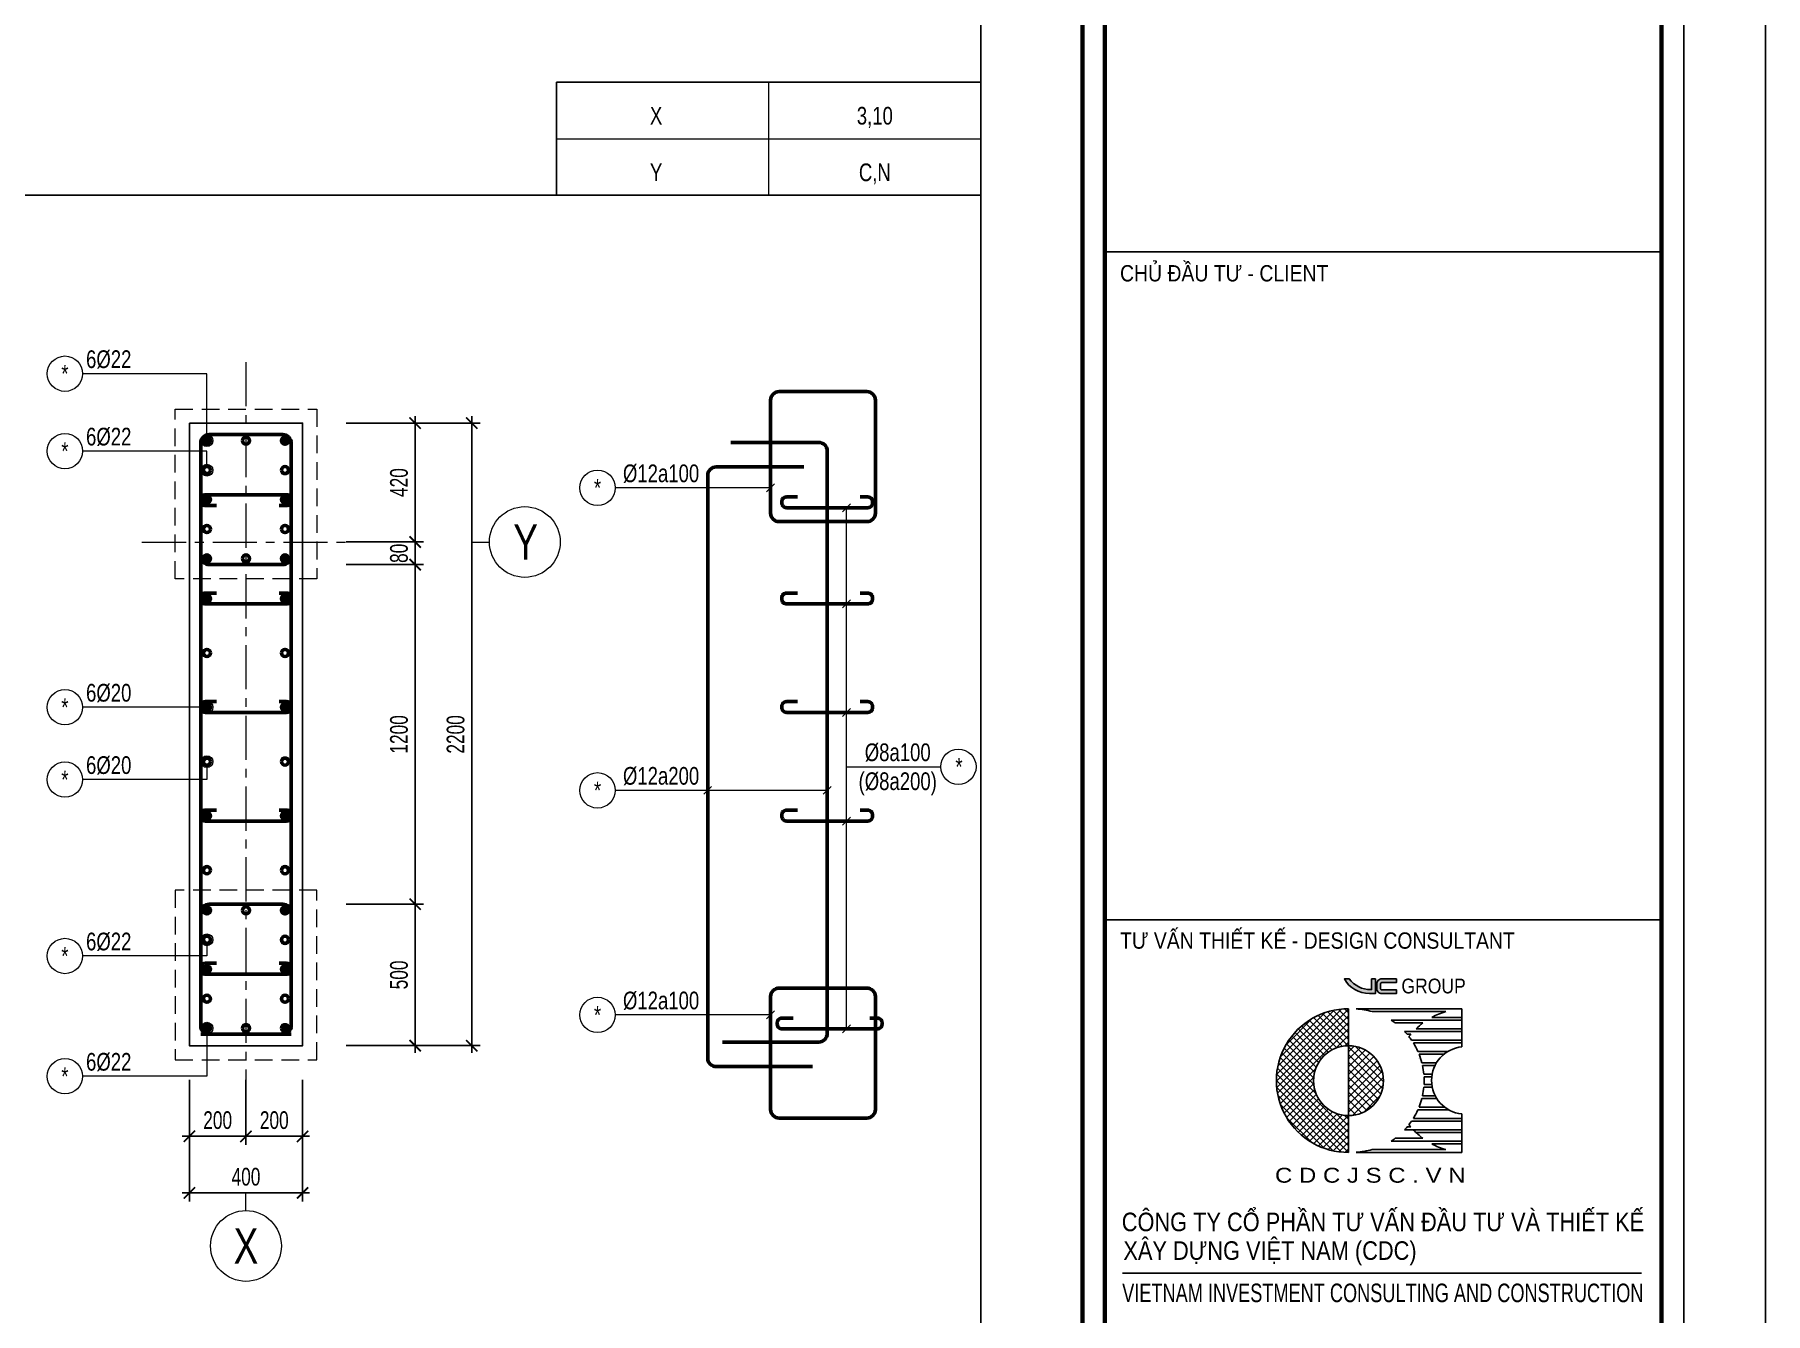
# Model space of a CAD drawing. Header units: millimetres. Extents: x -17374 to 181693, y -29783 to 15580.
# Drawn here: x 15944 to 22059, y 6189 to 10708 of the extents above; entities that cross this region are included whole.
import ezdxf
from ezdxf.enums import TextEntityAlignment as Align

# ---------------------------------------------------------------- set-up
doc = ezdxf.new("R2010")
doc.units = ezdxf.units.MM
doc.header["$LTSCALE"] = 250
doc.header["$MEASUREMENT"] = 0
for name, pattern in [('CENTER', [2, 1.25, -0.25, 0.25, -0.25]), ('CENTER2', [1.125, 0.75, -0.125, 0.125, -0.125]), ('HIDDEN', [0.375, 0.25, -0.125])]:
    doc.linetypes.add(name, pattern=pattern)
doc.layers.add('CDC -TEXT KHUNG', color=7, linetype='Continuous')
doc.layers.add('CDC-KHUNGTEN', color=7, linetype='Continuous')
for name, color, linetype, lineweight in [('CDC.01.AXIS', 160, 'CENTER2', 13), ('CDC.02.DIM', 1, 'Continuous', 18), ('CDC.03.BORDER', 3, 'Continuous', 25), ('CDC.04.HIDDEN', 8, 'HIDDEN', 15), ('CDC.05.STEEL', 4, 'Continuous', 50), ('CDC.06.TEXT', 2, 'Continuous', 18), ('CDC.11.NOTE', 8, 'Continuous', 18), ('CDC.14.STEELNUM', 9, 'Continuous', 18), ('STEEL_NODE', 6, 'Continuous', 50)]:
    doc.layers.add(name, color=color, linetype=linetype, lineweight=lineweight)
doc.styles.add('KC_SMTEXT', font='arial.ttf', dxfattribs={"width": 0.7})
doc.styles.add('KCS_BIGTEXT', font='arial.ttf', dxfattribs={"width": 0.75})
doc.styles.add('KCS_SMTEXT', font='arial.ttf', dxfattribs={"width": 0.7})
doc.styles.add('KT CDC', font='arial.ttf', dxfattribs={"width": 0.85})
doc.dimstyles.new('KCS_DIM25', dxfattribs={"dimscale": 25, "dimtxt": 2.5, "dimasz": 1.6, "dimexe": 1.2, "dimexo": 0, "dimgap": 1, "dimtad": 1, "dimdec": 0, "dimzin": 0, "dimdsep": 46, "dimtxsty": 'KCS_SMTEXT', "dimblk": 'ARCHTICK', "dimcen": 0, "dimdle": 1, "dimclrd": 1, "dimclre": 1, "dimclrt": 2, "dimadec": 0, "dimazin": 0, "dimtfac": 1, "dimtdec": 0, "dimtix": 1, "dimtmove": 2, "dimatfit": 3, "dimfxl": 1, "dimtolj": 1, "dimtzin": 0, "dimarcsym": 0})

# ---------------------------------------------------------------- blocks, each defined once
blk = doc.blocks.new('_ArchTick')
at = {"color": 0, "linetype": 'ByBlock', "const_width": 0.15}
blk.add_lwpolyline([(-0.5, -0.5), (0.5, 0.5)], dxfattribs=at)
blk = doc.blocks.new('*D149')
at = {"layer": 'CDC.02.DIM', "color": 1, "lineweight": -2, "transparency": 16777216}
for p, q in [((16490.4, 7014.7), (16490.4, 6784.7)), ((16690.4, 7014.7), (16690.4, 6784.7)), ((16465.4, 6814.7), (16715.4, 6814.7))]:
    blk.add_line(p, q, dxfattribs=at)
at = {"layer": 'Defpoints', "color": 0, "transparency": 16777216}
for p in [(16490.4, 7014.7), (16690.4, 7014.7), (16690.4, 6814.7)]:
    blk.add_point(p, dxfattribs=at)
at = {"layer": 'CDC.02.DIM', "color": 1, "lineweight": -2, "transparency": 16777216, "xscale": 40, "yscale": 40, "zscale": 40, "rotation": 180}
blk.add_blockref('_ArchTick', (16490.4, 6814.7), dxfattribs=at)
at = {"layer": 'CDC.02.DIM', "color": 1, "lineweight": -2, "transparency": 16777216, "xscale": 40, "yscale": 40, "zscale": 40}
blk.add_blockref('_ArchTick', (16690.4, 6814.7), dxfattribs=at)
at = {"layer": 'CDC.02.DIM', "color": 2, "transparency": 16777216, "insert": (16590.4, 6871.6), "char_height": 62.5, "attachment_point": 5, "style": 'KCS_SMTEXT'}
blk.add_mtext('\\A1;200', dxfattribs=at)
blk = doc.blocks.new('*D150')
at = {"layer": 'CDC.02.DIM', "color": 1, "lineweight": -2, "transparency": 16777216}
for p, q in [((16490.4, 7014.7), (16490.4, 6584.7)), ((16890.4, 7014.7), (16890.4, 6584.7)), ((16465.4, 6614.7), (16915.4, 6614.7))]:
    blk.add_line(p, q, dxfattribs=at)
at = {"layer": 'Defpoints', "color": 0, "transparency": 16777216}
for p in [(16490.4, 7014.7), (16890.4, 7014.7), (16890.4, 6614.7)]:
    blk.add_point(p, dxfattribs=at)
at = {"layer": 'CDC.02.DIM', "color": 1, "lineweight": -2, "transparency": 16777216, "xscale": 40, "yscale": 40, "zscale": 40, "rotation": 180}
blk.add_blockref('_ArchTick', (16490.4, 6614.7), dxfattribs=at)
at = {"layer": 'CDC.02.DIM', "color": 1, "lineweight": -2, "transparency": 16777216, "xscale": 40, "yscale": 40, "zscale": 40}
blk.add_blockref('_ArchTick', (16890.4, 6614.7), dxfattribs=at)
at = {"layer": 'CDC.02.DIM', "color": 2, "transparency": 16777216, "insert": (16690.4, 6671.6), "char_height": 62.5, "attachment_point": 5, "style": 'KCS_SMTEXT'}
blk.add_mtext('\\A1;400', dxfattribs=at)
blk = doc.blocks.new('*D151')
at = {"layer": 'CDC.02.DIM', "color": 1, "lineweight": -2, "transparency": 16777216}
for p, q in [((16690.4, 7014.7), (16690.4, 6784.7)), ((16890.4, 7014.7), (16890.4, 6784.7)), ((16665.4, 6814.7), (16915.4, 6814.7))]:
    blk.add_line(p, q, dxfattribs=at)
at = {"layer": 'Defpoints', "color": 0, "transparency": 16777216}
for p in [(16690.4, 7014.7), (16890.4, 7014.7), (16890.4, 6814.7)]:
    blk.add_point(p, dxfattribs=at)
at = {"layer": 'CDC.02.DIM', "color": 1, "lineweight": -2, "transparency": 16777216, "xscale": 40, "yscale": 40, "zscale": 40, "rotation": 180}
blk.add_blockref('_ArchTick', (16690.4, 6814.7), dxfattribs=at)
at = {"layer": 'CDC.02.DIM', "color": 1, "lineweight": -2, "transparency": 16777216, "xscale": 40, "yscale": 40, "zscale": 40}
blk.add_blockref('_ArchTick', (16890.4, 6814.7), dxfattribs=at)
at = {"layer": 'CDC.02.DIM', "color": 2, "transparency": 16777216, "insert": (16790.4, 6871.6), "char_height": 62.5, "attachment_point": 5, "style": 'KCS_SMTEXT'}
blk.add_mtext('\\A1;200', dxfattribs=at)
blk = doc.blocks.new('*D152')
at = {"layer": 'CDC.02.DIM', "color": 1, "lineweight": -2, "transparency": 16777216}
for p, q in [((17288.1, 7110.1), (17288.1, 7660.1)), ((17044, 7635.1), (17318.1, 7635.1)), ((17044, 7135.1), (17318.1, 7135.1))]:
    blk.add_line(p, q, dxfattribs=at)
at = {"layer": 'Defpoints', "color": 0, "transparency": 16777216}
for p in [(17044, 7635.1), (17288.1, 7635.1), (17044, 7135.1)]:
    blk.add_point(p, dxfattribs=at)
at = {"layer": 'CDC.02.DIM', "color": 1, "lineweight": -2, "transparency": 16777216, "xscale": 40, "yscale": 40, "zscale": 40}
for p, rotation in [((17288.1, 7635.1), 90), ((17288.1, 7135.1), 270)]:
    blk.add_blockref('_ArchTick', p, dxfattribs=dict(at, rotation=rotation))
at = {"layer": 'CDC.02.DIM', "color": 2, "transparency": 16777216, "insert": (17231.2, 7385.1), "char_height": 62.5, "attachment_point": 5, "rotation": 90, "style": 'KCS_SMTEXT'}
blk.add_mtext('\\A1;500', dxfattribs=at)
blk = doc.blocks.new('*D153')
at = {"layer": 'CDC.02.DIM', "color": 1, "lineweight": -2, "transparency": 16777216}
for p, q in [((17488.1, 9360.1), (17488.1, 7110.1)), ((17044, 9335.1), (17518.1, 9335.1)), ((17044, 7135.1), (17518.1, 7135.1))]:
    blk.add_line(p, q, dxfattribs=at)
at = {"layer": 'Defpoints', "color": 0, "transparency": 16777216}
for p in [(17044, 9335.1), (17044, 7135.1), (17488.1, 7135.1)]:
    blk.add_point(p, dxfattribs=at)
at = {"layer": 'CDC.02.DIM', "color": 1, "lineweight": -2, "transparency": 16777216, "xscale": 40, "yscale": 40, "zscale": 40}
for p, rotation in [((17488.1, 9335.1), 90), ((17488.1, 7135.1), 270)]:
    blk.add_blockref('_ArchTick', p, dxfattribs=dict(at, rotation=rotation))
at = {"layer": 'CDC.02.DIM', "color": 2, "transparency": 16777216, "insert": (17431.2, 8235.1), "char_height": 62.5, "attachment_point": 5, "rotation": 90, "style": 'KCS_SMTEXT'}
blk.add_mtext('\\A1;2200', dxfattribs=at)
blk = doc.blocks.new('KC_SNODE')
at = {"layer": 'STEEL_NODE'}
blk.add_hatch(color=256, dxfattribs=at).paths.add_polyline_path([(12.5, 0, 1), (-12.5, 0, 1)])
blk.add_circle((0, 0), 12.5, dxfattribs=at)
blk = doc.blocks.new('KC_SNODE_2')
at = {"layer": 'STEEL_NODE', "color": 3}
blk.add_circle((0, 0), 12.5, dxfattribs=at)
blk = doc.blocks.new('*D154')
at = {"layer": 'CDC.02.DIM', "color": 1, "lineweight": -2, "transparency": 16777216}
for p, q in [((17288.1, 8915.1), (17288.1, 8955.1)), ((17044, 8915.1), (17318.1, 8915.1)), ((17288.1, 8835.1), (17288.1, 8915.1)), ((17044, 8835.1), (17318.1, 8835.1)), ((17288.1, 8835.1), (17288.1, 8795.1))]:
    blk.add_line(p, q, dxfattribs=at)
at = {"layer": 'Defpoints', "color": 0, "transparency": 16777216}
for p in [(17044, 8915.1), (17288.1, 8915.1), (17044, 8835.1)]:
    blk.add_point(p, dxfattribs=at)
at = {"layer": 'CDC.02.DIM', "color": 1, "lineweight": -2, "transparency": 16777216, "xscale": 40, "yscale": 40, "zscale": 40}
for p, rotation in [((17288.1, 8915.1), 270), ((17288.1, 8835.1), 90)]:
    blk.add_blockref('_ArchTick', p, dxfattribs=dict(at, rotation=rotation))
at = {"layer": 'CDC.02.DIM', "color": 2, "transparency": 16777216, "insert": (17231.2, 8875.1), "char_height": 62.5, "attachment_point": 5, "rotation": 90, "style": 'KCS_SMTEXT'}
blk.add_mtext('\\A1;80', dxfattribs=at)
blk = doc.blocks.new('*D155')
at = {"layer": 'CDC.02.DIM', "color": 1, "lineweight": -2, "transparency": 16777216}
for p, q in [((17288.1, 8890.1), (17288.1, 9360.1)), ((17044, 9335.1), (17318.1, 9335.1)), ((17044, 8915.1), (17318.1, 8915.1))]:
    blk.add_line(p, q, dxfattribs=at)
at = {"layer": 'Defpoints', "color": 0, "transparency": 16777216}
for p in [(17044, 9335.1), (17288.1, 9335.1), (17044, 8915.1)]:
    blk.add_point(p, dxfattribs=at)
at = {"layer": 'CDC.02.DIM', "color": 1, "lineweight": -2, "transparency": 16777216, "xscale": 40, "yscale": 40, "zscale": 40}
for p, rotation in [((17288.1, 9335.1), 90), ((17288.1, 8915.1), 270)]:
    blk.add_blockref('_ArchTick', p, dxfattribs=dict(at, rotation=rotation))
at = {"layer": 'CDC.02.DIM', "color": 2, "transparency": 16777216, "insert": (17231.2, 9125.1), "char_height": 62.5, "attachment_point": 5, "rotation": 90, "style": 'KCS_SMTEXT'}
blk.add_mtext('\\A1;420', dxfattribs=at)
blk = doc.blocks.new('*D156')
at = {"layer": 'CDC.02.DIM', "color": 1, "lineweight": -2, "transparency": 16777216}
for p, q in [((17044, 8835.1), (17318.1, 8835.1)), ((17288.1, 8860.1), (17288.1, 7610.1)), ((17044, 7635.1), (17318.1, 7635.1))]:
    blk.add_line(p, q, dxfattribs=at)
at = {"layer": 'Defpoints', "color": 0, "transparency": 16777216}
for p in [(17044, 8835.1), (17044, 7635.1), (17288.1, 7635.1)]:
    blk.add_point(p, dxfattribs=at)
at = {"layer": 'CDC.02.DIM', "color": 1, "lineweight": -2, "transparency": 16777216, "xscale": 40, "yscale": 40, "zscale": 40}
for p, rotation in [((17288.1, 8835.1), 90), ((17288.1, 7635.1), 270)]:
    blk.add_blockref('_ArchTick', p, dxfattribs=dict(at, rotation=rotation))
at = {"layer": 'CDC.02.DIM', "color": 2, "transparency": 16777216, "insert": (17231.2, 8235.1), "char_height": 62.5, "attachment_point": 5, "rotation": 90, "style": 'KCS_SMTEXT'}
blk.add_mtext('\\A1;1200', dxfattribs=at)
blk = doc.blocks.new('_Axis name')
at = {"layer": 'CDC.02.DIM'}
blk.add_line((0, 2.5), (0, 0), dxfattribs=at)
blk.add_circle((0, 7.5), 5, dxfattribs=at)
at = {"layer": 'CDC.02.DIM', "color": 4, "style": 'KCS_BIGTEXT', "width": 0.75}
blk.add_attdef('.', text='', height=5, rotation=180, dxfattribs=at).set_placement((0, 7.5), align=Align.MIDDLE)
blk = doc.blocks.new('CDTA1')
at = {"layer": 'CDC-KHUNGTEN', "color": 6, "lineweight": 25}
blk.add_line((0, 90), (-75, 90), dxfattribs=at)
at = {"layer": 'CDC-KHUNGTEN', "color": 6, "style": 'KT CDC', "width": 0.85}
blk.add_text('CHỦ ĐẦU TƯ - CLIENT', height=2.2, dxfattribs=at).set_placement((-72.93, 86))
blk = doc.blocks.new('LOGOmoi')
at = {"layer": 'CDC -TEXT KHUNG'}
h = blk.add_hatch(color=1, dxfattribs=at)
h.paths.add_polyline_path([(1.458, 5.453), (1.257, 5.453), (1.257, 4.876), (1.208, 4.876, -0.237912), (0.058, 5.453), (-0.203, 5.453, 0.272847), (1.139, 4.665), (1.458, 4.665)])
h.paths.add_polyline_path([(2.588, 5.453), (1.796, 5.453, 0.414214), (1.539, 5.196), (1.539, 4.922, 0.414214), (1.796, 4.665), (2.588, 4.665), (2.588, 4.866), (1.796, 4.866, -0.414214), (1.739, 4.922), (1.739, 5.196, -0.414214), (1.796, 5.253), (2.588, 5.253)])
h = blk.add_hatch(dxfattribs=at)
h.set_pattern_fill('ANSI37', color=102, scale=2.293939, angle=360, style=0)
h.set_pattern_definition([(45, (-2844.4439, 636.61023), (-0.178426552, 0.178426553), []), (135, (-2844.4439, 636.61023), (-0.178426552, -0.178426553), [])])
edge = h.paths.add_edge_path()
edge.add_arc((0.017, -0.003), 1.874, 90, 270)
edge.add_line((0.017, -1.876), (0.017, -3.844))
edge.add_line((0.017, -3.844), (-0.171, -3.839))
edge.add_line((-0.171, -3.839), (-0.36, -3.826))
edge.add_line((-0.36, -3.826), (-0.547, -3.803))
edge.add_line((-0.547, -3.803), (-0.733, -3.77))
edge.add_line((-0.733, -3.77), (-0.917, -3.729))
edge.add_line((-0.917, -3.729), (-1.099, -3.679))
edge.add_line((-1.099, -3.679), (-1.278, -3.619))
edge.add_line((-1.278, -3.619), (-1.454, -3.551))
edge.add_line((-1.454, -3.551), (-1.626, -3.475))
edge.add_line((-1.626, -3.475), (-1.795, -3.39))
edge.add_line((-1.795, -3.39), (-1.959, -3.297))
edge.add_line((-1.959, -3.297), (-2.119, -3.196))
edge.add_line((-2.119, -3.196), (-2.273, -3.088))
edge.add_line((-2.273, -3.088), (-2.422, -2.972))
edge.add_line((-2.422, -2.972), (-2.564, -2.848))
edge.add_line((-2.564, -2.848), (-2.701, -2.718))
edge.add_line((-2.701, -2.718), (-2.831, -2.582))
edge.add_line((-2.831, -2.582), (-2.954, -2.439))
edge.add_line((-2.954, -2.439), (-3.07, -2.29))
edge.add_line((-3.07, -2.29), (-3.179, -2.136))
edge.add_line((-3.179, -2.136), (-3.28, -1.976))
edge.add_line((-3.28, -1.976), (-3.373, -1.812))
edge.add_line((-3.373, -1.812), (-3.458, -1.644))
edge.add_line((-3.458, -1.644), (-3.534, -1.471))
edge.add_line((-3.534, -1.471), (-3.602, -1.295))
edge.add_line((-3.602, -1.295), (-3.661, -1.116))
edge.add_line((-3.661, -1.116), (-3.712, -0.934))
edge.add_line((-3.712, -0.934), (-3.753, -0.75))
edge.add_line((-3.753, -0.75), (-3.785, -0.564))
edge.add_line((-3.785, -0.564), (-3.808, -0.377))
edge.add_line((-3.808, -0.377), (-3.822, -0.189))
edge.add_line((-3.822, -0.189), (-3.827, 0))
edge.add_line((-3.827, 0), (-3.822, 0.189))
edge.add_line((-3.822, 0.189), (-3.808, 0.377))
edge.add_line((-3.808, 0.377), (-3.785, 0.564))
edge.add_line((-3.785, 0.564), (-3.753, 0.75))
edge.add_line((-3.753, 0.75), (-3.712, 0.934))
edge.add_line((-3.712, 0.934), (-3.661, 1.116))
edge.add_line((-3.661, 1.116), (-3.602, 1.295))
edge.add_line((-3.602, 1.295), (-3.534, 1.471))
edge.add_line((-3.534, 1.471), (-3.458, 1.644))
edge.add_line((-3.458, 1.644), (-3.373, 1.812))
edge.add_line((-3.373, 1.812), (-3.28, 1.976))
edge.add_line((-3.28, 1.976), (-3.179, 2.136))
edge.add_line((-3.179, 2.136), (-3.07, 2.29))
edge.add_line((-3.07, 2.29), (-2.954, 2.439))
edge.add_line((-2.954, 2.439), (-2.831, 2.582))
edge.add_line((-2.831, 2.582), (-2.701, 2.718))
edge.add_line((-2.701, 2.718), (-2.564, 2.848))
edge.add_line((-2.564, 2.848), (-2.422, 2.972))
edge.add_line((-2.422, 2.972), (-2.273, 3.088))
edge.add_line((-2.273, 3.088), (-2.119, 3.196))
edge.add_line((-2.119, 3.196), (-1.959, 3.297))
edge.add_line((-1.959, 3.297), (-1.795, 3.39))
edge.add_line((-1.795, 3.39), (-1.626, 3.475))
edge.add_line((-1.626, 3.475), (-1.454, 3.551))
edge.add_line((-1.454, 3.551), (-1.278, 3.619))
edge.add_line((-1.278, 3.619), (-1.099, 3.679))
edge.add_line((-1.099, 3.679), (-0.917, 3.729))
edge.add_line((-0.917, 3.729), (-0.733, 3.77))
edge.add_line((-0.733, 3.77), (-0.547, 3.803))
edge.add_line((-0.547, 3.803), (-0.36, 3.826))
edge.add_line((-0.36, 3.826), (-0.171, 3.839))
edge.add_line((-0.171, 3.839), (0.017, 3.844))
edge.add_line((0.017, 3.844), (0.017, 1.871))
h = blk.add_hatch(dxfattribs=at)
h.set_pattern_fill('ANSI37', color=1, scale=2.293939, angle=360, style=0)
h.set_pattern_definition([(45, (-486.53502, -144.21504), (-0.20275745, 0.20275745), []), (135, (-486.53502, -144.21504), (-0.20275745, -0.20275745), [])])
h.paths.add_polyline_path([(0.017, 1.871), (0.017, -1.812), (0.017, -1.876, 0.414214), (1.891, -0.003, 0.414214)])
at = {"layer": 'CDC -TEXT KHUNG', "color": 102}
for p, q in [((0.017, 3.844), (0.017, -1.812)), ((0.422, 3.849), (6.095, 3.849)), ((6.095, 3.849), (6.095, 1.812)), ((1.279, 3.701), (5.239, 3.701)), ((2.296, 3.242), (6.095, 3.242)), ((2.511, 3.093), (4.006, 3.093)), ((3.638, 2.782), (6.095, 2.782)), ((4.474, 3.39), (6.095, 3.39)), ((3.027, 2.634), (6.095, 2.634)), ((3.159, 2.485), (3.358, 2.485)), ((3.396, 2.175), (6.095, 2.175)), ((3.493, 2.026), (6.095, 2.026)), ((3.736, 1.567), (5.365, 1.567)), ((3.798, 1.418), (5.152, 1.418)), ((3.948, 0.959), (4.747, 0.959)), ((3.983, 0.81), (4.664, 0.81)), ((4.053, 0.351), (4.509, 0.351)), ((4.064, 0.203), (4.486, 0.203)), ((3.983, -0.81), (4.664, -0.81)), ((4.053, -0.351), (4.509, -0.351)), ((4.064, -0.203), (4.486, -0.203)), ((0.017, -1.812), (0.017, -3.844)), ((3.736, -1.567), (5.365, -1.567)), ((3.798, -1.418), (5.152, -1.418)), ((3.948, -0.959), (4.747, -0.959)), ((6.095, -1.788), (6.095, -3.844)), ((3.027, -2.634), (6.095, -2.634)), ((3.159, -2.485), (3.358, -2.485)), ((3.396, -2.175), (6.095, -2.175)), ((3.493, -2.026), (6.095, -2.026)), ((1.279, -3.696), (5.239, -3.696)), ((2.296, -3.242), (6.095, -3.242)), ((2.511, -3.093), (4.006, -3.093)), ((3.638, -2.782), (6.095, -2.782)), ((4.474, -3.39), (6.095, -3.39)), ((0.013, -3.844), (0.017, -3.844)), ((0.422, -3.844), (6.095, -3.844))]:
    blk.add_line(p, q, dxfattribs=at)
at = {"layer": 'CDC -TEXT KHUNG'}
blk.add_line((3.781, 1.212), (3.781, 1.212), dxfattribs=at)
at = {"layer": 'CDC -TEXT KHUNG', "color": 1}
for points in [[(1.458, 5.453), (1.257, 5.453), (1.257, 4.876), (1.208, 4.876, -0.237912), (0.058, 5.453), (-0.203, 5.453, 0.272847), (1.139, 4.665), (1.458, 4.665)], [(2.588, 5.453), (1.796, 5.453, 0.414214), (1.539, 5.196), (1.539, 4.922, 0.414214), (1.796, 4.665), (2.588, 4.665), (2.588, 4.866), (1.796, 4.866, -0.414214), (1.739, 4.922), (1.739, 5.196, -0.414214), (1.796, 5.253), (2.588, 5.253)]]:
    blk.add_lwpolyline(points, format="xyb", close=True, dxfattribs=at)
at = {"layer": 'CDC -TEXT KHUNG', "color": 102}
blk.add_circle((0.017, -0.003), 1.874, dxfattribs=at)
blk.add_arc((0, 0), 3.849, 89.74488, 270.25512, dxfattribs=at)
at = {"layer": 'CDC -TEXT KHUNG', "color": 112}
blk.add_ellipse((0.22, 0), major_axis=(-2.722, 2.722), ratio=1, start_param=-1.064136, end_param=-0.838054, dxfattribs=at)
at = {"layer": 'CDC -TEXT KHUNG', "color": 102}
for centre, major_axis, start_param, end_param in [((0.22, 0), (-2.722, 2.722), -1.423028, -1.355019), ((6.298, 0), (-2.722, 2.722), -0.147768, -0.022458), ((6.298, 0), (2.722, 2.722), 1.064136, 1.278853), ((0.22, 0), (2.722, 2.722), 6.199614, 6.251308), ((6.298, 0), (-2.722, 2.722), 0.083571, 0.124553), ((0.22, 0), (-2.722, 2.722), 4.527318, 4.587836), ((0.22, 0), (-2.722, 2.722), 4.346177, 4.481253), ((0.22, 0), (-2.722, 2.722), 4.178765, 4.304301), ((6.275, 0.012), (1.279, 1.279), 0.884906, 3.827483), ((0.22, 0), (2.722, 2.722), 5.589142, 5.7099), ((0.22, 0), (2.722, 2.722), 5.445131, 5.550443), ((0.22, 0), (-2.722, 2.722), 3.714878, 3.835636), ((0.22, 0), (2.722, 2.722), 4.943525, 5.078601), ((0.22, 0), (-2.722, 2.722), 3.549681, 3.675216), ((0.22, 0), (-2.722, 2.722), 3.17347, 3.225164), ((0.22, 0), (2.722, 2.722), 4.836942, 4.89746), ((6.298, 0), (-2.722, 2.722), 1.446243, 1.487225), ((6.298, 0), (-2.722, 2.722), 1.538919, 1.718564), ((0.22, 0.005), (2.722, 2.722), 3.979647, 4.205729), ((0.22, 0), (-2.722, 2.722), 2.925816, 2.993825), ((6.298, 0), (2.722, 2.722), 3.433536, 3.648253)]:
    blk.add_ellipse(centre, major_axis=major_axis, ratio=1, start_param=start_param, end_param=end_param, dxfattribs=at)
at = {"layer": 'CDC -TEXT KHUNG', "color": 1, "style": 'KT CDC', "width": 0.85}
blk.add_text('GROUP', height=0.792, dxfattribs=at).set_placement((2.853, 4.674))
at = {"layer": 'CDC -TEXT KHUNG', "color": 102, "style": 'KT CDC', "width": 1.15}
blk.add_text('C D C J S C . V N', height=0.8, dxfattribs=at).set_placement((-3.921, -5.472))
blk = doc.blocks.new('Khung tên chuẩn')
at = {"layer": 'CDC-KHUNGTEN', "color": 6, "lineweight": 25}
blk.add_line((82700, 28900), (75200, 28900), dxfattribs=at)
at = {"layer": 'CDC-KHUNGTEN', "color": 6}
blk.add_line((75439, 24136), (82433, 24136), dxfattribs=at)
at = {"layer": 'CDC-KHUNGTEN', "color": 8}
blk.add_lwpolyline([(75096, 1100), (83000, 1100), (83000, 58300), (3000, 58300), (3000, 1100), (75096, 1100)], dxfattribs=at)
at = {"layer": 'CDC-KHUNGTEN', "color": 255, "lineweight": 60}
blk.add_lwpolyline([(74900, 1400), (74900, 58000), (3300, 58000), (3300, 1400), (74900, 1400)], close=True, dxfattribs=at)
blk.add_lwpolyline([(75200, 1400), (82700, 1400), (82700, 58000), (75200, 58000), (75200, 1400)], dxfattribs=at)
at = {"layer": 'Defpoints', "color": 1, "ltscale": 0.2}
blk.add_lwpolyline([(0, 0), (0, 59400), (84100, 59400), (84100, 0), (0, 0)], close=True, dxfattribs=at)
at = {"layer": 'CDC-KHUNGTEN'}
for name, p, xscale, yscale, zscale in [('CDTA1', (82700, 28900), 100, 100, 100), ('LOGOmoi', (78480, 26732), 251.3908497502836, 251.3908497502836, 251.3908497502836)]:
    blk.add_blockref(name, p, dxfattribs=dict(at, xscale=xscale, yscale=yscale, zscale=zscale))
at = {"layer": 'CDC -TEXT KHUNG', "style": 'KT CDC', "width": 0.85}
blk.add_text('TƯ VẤN THIẾT KẾ - DESIGN CONSULTANT', height=220, dxfattribs=at).set_placement((78066, 28509), align=Align.CENTER)
at = {"layer": 'CDC-KHUNGTEN', "color": 6, "style": 'KT CDC'}
for s, width, p in [('CÔNG TY CỔ PHẦN TƯ VẤN ÐẦU TƯ VÀ THIẾT KẾ', 0.84, (75430, 24703)), ('XÂY DỰNG VIỆT NAM (CDC)', 0.84, (75452, 24317)), ('VIETNAM INVESTMENT CONSULTING AND CONSTRUCTION ', 0.7, (75436, 23747))]:
    blk.add_text(s, height=250, dxfattribs=dict(at, width=width)).set_placement(p)

msp = doc.modelspace()

# ---------------------------------------------------------------- linework, layer by layer
at = {"layer": 'CDC.01.AXIS', "linetype": 'CENTER', "ltscale": 0.5}
for p, q in [((16690.39, 9551.05), (16690.39, 7014.68)), ((16322.74, 8915.07), (17044.03, 8915.07))]:
    msp.add_line(p, q, dxfattribs=at)
at = {"layer": 'CDC.02.DIM'}
msp.add_line((17488.13, 8915.07), (17550.63, 8915.07), dxfattribs=at)
msp.add_circle((17675.63, 8915.07), 125, dxfattribs=at)
at = {"layer": 'CDC.03.BORDER'}
for p, q in [((19287.3, 14640.33), (19287.3, 449.69)), ((17787.3, 10140.33), (17787.3, 10540.33)), ((17787.3, 10140.33), (17787.3, 10540.33)), ((17787.3, 10540.33), (19287.3, 10540.33)), ((17787.3, 10540.33), (19287.3, 10540.33)), ((1103.44, 10140.33), (19287.3, 10140.33))]:
    msp.add_line(p, q, dxfattribs=at)
msp.add_lwpolyline([(16490.39, 9335.07), (16890.39, 9335.07), (16890.39, 7135.07), (16490.39, 7135.07)], close=True, dxfattribs=at)
at = {"layer": 'CDC.04.HIDDEN'}
for points in [[(16440.48, 9385.07), (16940.79, 9385.07), (16940.79, 8785.44), (16440.48, 8785.44)], [(16440.48, 7085.07), (16940.79, 7085.07), (16940.79, 7684.71), (16440.48, 7684.71)]]:
    msp.add_lwpolyline(points, close=True, dxfattribs=at)
at = {"layer": 'CDC.05.STEEL'}
for points in [[(18884.14, 8986.96), (18574.14, 8986.96, -0.4142136), (18544.14, 9016.96), (18544.14, 9416.56, -0.4142136), (18574.14, 9446.56), (18884.14, 9446.56, -0.4142136), (18914.14, 9416.56), (18914.14, 9016.96, -0.4142136)], [(16820.38, 8835.07), (16560.39, 8835.07, -0.4142136), (16530.39, 8865.07), (16530.39, 9264.67, -0.4142136), (16560.39, 9294.67), (16820.38, 9294.67, -0.4142136), (16850.38, 9264.67), (16850.38, 8865.07, -0.4142136)], [(16820.38, 7635.07), (16560.39, 7635.07, 0.4142136), (16530.39, 7605.07), (16530.39, 7205.47, 0.4142136), (16560.39, 7175.47), (16820.38, 7175.47, 0.4142136), (16850.38, 7205.47), (16850.38, 7605.07, 0.4142136)], [(18884.14, 7338.81), (18574.14, 7338.81, 0.4142136), (18544.14, 7308.81), (18544.14, 6909.21, 0.4142136), (18574.14, 6879.21), (18884.14, 6879.21, 0.4142136), (18914.14, 6909.21), (18914.14, 7308.81, 0.4142136)]]:
    msp.add_lwpolyline(points, format="xyb", close=True, dxfattribs=at)
for points in [[(16820.38, 9294.67), (16560.39, 9294.67, 0.4142136), (16530.39, 9264.67), (16530.39, 7205.47, 0.4142136), (16560.39, 7175.47), (16850.38, 7175.47)], [(16560.39, 9294.67), (16820.39, 9294.67, -0.4142136), (16850.39, 9264.67), (16850.39, 7205.47, -0.4142136), (16820.39, 7175.47), (16530.39, 7175.47)], [(18403.91, 9267.1), (18713.91, 9267.1, -0.4142136), (18743.91, 9237.1), (18743.91, 7177.91, -0.4142136), (18713.91, 7147.91), (18373.91, 7147.91)], [(18661.67, 9180.31), (18351.68, 9180.31, 0.4142136), (18321.68, 9150.31), (18321.68, 7091.11, 0.4142136), (18351.68, 7061.11), (18691.67, 7061.11)], [(16586.01, 9043.95), (16546.64, 9043.95, -0.4142136), (16530.39, 9060.21), (16530.39, 9065.85, -0.4142136), (16546.64, 9082.1), (16834.13, 9082.1, -0.4142136), (16850.39, 9065.85), (16850.39, 9060.21, -0.4142136), (16834.13, 9043.95), (16807.35, 9043.95)], [(18639.53, 9074.43), (18600.16, 9074.43, 0.4142136), (18583.91, 9058.17), (18583.91, 9052.53, 0.4142136), (18600.16, 9036.28), (18887.66, 9036.28, 0.4142136), (18903.91, 9052.53), (18903.91, 9058.17, 0.4142136), (18887.66, 9074.43), (18860.87, 9074.43)], [(16586.01, 8734.81), (16546.64, 8734.81, 0.4142136), (16530.39, 8718.55), (16530.39, 8712.91, 0.4142136), (16546.64, 8696.65), (16834.13, 8696.65, 0.4142136), (16850.39, 8712.91), (16850.39, 8718.55, 0.4142136), (16834.13, 8734.81), (16807.35, 8734.81)], [(18639.53, 8734.81), (18600.16, 8734.81, 0.4142136), (18583.91, 8718.55), (18583.91, 8712.91, 0.4142136), (18600.16, 8696.65), (18887.66, 8696.65, 0.4142136), (18903.91, 8712.91), (18903.91, 8718.55, 0.4142136), (18887.66, 8734.81), (18860.87, 8734.81)], [(16586.01, 8350.96), (16546.64, 8350.96, 0.4142136), (16530.39, 8334.7), (16530.39, 8329.06, 0.4142136), (16546.64, 8312.81), (16834.13, 8312.81, 0.4142136), (16850.39, 8329.06), (16850.39, 8334.7, 0.4142136), (16834.13, 8350.96), (16807.35, 8350.96)], [(18639.53, 8350.96), (18600.16, 8350.96, 0.4142136), (18583.91, 8334.7), (18583.91, 8329.06, 0.4142136), (18600.16, 8312.81), (18887.66, 8312.81, 0.4142136), (18903.91, 8329.06), (18903.91, 8334.7, 0.4142136), (18887.66, 8350.96), (18860.87, 8350.96)], [(16586.01, 7967.11), (16546.64, 7967.11, 0.4142136), (16530.39, 7950.85), (16530.39, 7945.21, 0.4142136), (16546.64, 7928.96), (16834.13, 7928.96, 0.4142136), (16850.39, 7945.21), (16850.39, 7950.85, 0.4142136), (16834.13, 7967.11), (16807.35, 7967.11)], [(18639.53, 7967.11), (18600.16, 7967.11, 0.4142136), (18583.91, 7950.85), (18583.91, 7945.21, 0.4142136), (18600.16, 7928.96), (18887.66, 7928.96, 0.4142136), (18903.91, 7945.21), (18903.91, 7950.85, 0.4142136), (18887.66, 7967.11), (18860.87, 7967.11)], [(16586.01, 7426.19), (16546.64, 7426.19, 0.4142136), (16530.39, 7409.93), (16530.39, 7404.29, 0.4142136), (16546.64, 7388.04), (16834.13, 7388.04, 0.4142136), (16850.39, 7404.29), (16850.39, 7409.93, 0.4142136), (16834.13, 7426.19), (16807.35, 7426.19)], [(18623.29, 7232.66), (18583.92, 7232.66, 0.4142136), (18567.67, 7216.4), (18567.67, 7210.76, 0.4142136), (18583.92, 7194.51), (18921.41, 7194.51, 0.4142136), (18937.67, 7210.76), (18937.67, 7216.4, 0.4142136), (18921.41, 7232.66), (18894.63, 7232.66)]]:
    msp.add_lwpolyline(points, format="xyb", dxfattribs=at)
at = {"layer": 'CDC.11.NOTE', "color": 1}
for p, q in [((18537.3, 10140.33), (18537.3, 10540.33)), ((18537.3, 10140.33), (18537.3, 10540.33)), ((17787.3, 10340.33), (19287.3, 10340.33)), ((17787.3, 10340.33), (19287.3, 10340.33)), ((18530.08, 9092.48), (18558.21, 9120.6)), ((18544.14, 9106.54), (17995.08, 9106.54)), ((18798.56, 9022.21), (18826.68, 9050.34)), ((18812.62, 7194.51), (18812.62, 9036.28)), ((18812.62, 7216.98), (18812.62, 9036.28)), ((18798.56, 8682.59), (18826.68, 8710.72)), ((16531.55, 8331.03), (16113.15, 8331.03)), ((18798.56, 8298.74), (18826.68, 8326.87)), ((16552.38, 8075.37), (16113.15, 8075.37)), ((16552.38, 8118.28), (16552.38, 8075.37)), ((18812.62, 8120.71), (19144.89, 8120.71)), ((18743.91, 8037.41), (17995.08, 8037.41)), ((18307.61, 8023.35), (18335.74, 8051.47)), ((18729.85, 8023.35), (18757.97, 8051.47)), ((18798.56, 7914.89), (18826.68, 7943.02)), ((18544.14, 7243.58), (17995.08, 7243.58)), ((18530.08, 7229.52), (18558.21, 7257.64)), ((18798.56, 7180.44), (18826.68, 7208.57))]:
    msp.add_line(p, q, dxfattribs=at)
for points in [[(16552.38, 9294.17), (16552.38, 9509.94), (16113.15, 9509.94)], [(16552.38, 9189.7), (16552.38, 9236.33), (16113.15, 9236.33)], [(16552.38, 7488.37), (16552.38, 7452), (16113.15, 7452)], [(16552.38, 7175.97), (16552.38, 7026.86), (16113.15, 7026.86)]]:
    msp.add_lwpolyline(points, dxfattribs=at)
for centre in [(16552.38, 9273.34), (16552.38, 9168.87), (16552.38, 8331.03), (16552.38, 8139.11), (16552.38, 7509.2), (16552.38, 7196.8)]:
    msp.add_circle(centre, 20.83, dxfattribs=at)
at = {"layer": 'CDC.14.STEELNUM'}
for centre in [(16050.65, 9509.94), (16050.65, 9236.33), (17932.58, 9106.54), (16050.65, 8331.03), (16050.65, 8075.37), (19207.39, 8120.71), (17932.58, 8037.41), (16050.65, 7452), (17932.58, 7243.58), (16050.65, 7026.86)]:
    msp.add_circle(centre, 62.5, dxfattribs=at)

# ---------------------------------------------------------------- block references
at = {"xscale": 0.2622917978442274, "yscale": 0.2622917978442274, "zscale": 0.2622917978442274}
msp.add_blockref('Khung tên chuẩn', (0, 0), dxfattribs=at)
at = {"layer": 'CDC.02.DIM', "xscale": 25, "yscale": 25, "zscale": 25, "rotation": 180}
msp.add_blockref('_Axis name', (16690.39, 6614.68), dxfattribs=at).add_auto_attribs({'.': 'X'})
at = {"layer": 'STEEL_NODE'}
for name, p, rotation in [('KC_SNODE', (16552.38, 9273.34), 90), ('KC_SNODE_2', (16828.39, 9273.34), 270), ('KC_SNODE', (16828.39, 9273.34), 90), ('KC_SNODE_2', (16552.38, 9169.2), 90), ('KC_SNODE_2', (16552.38, 9065.07), 90), ('KC_SNODE', (16828.39, 9065.07), 90), ('KC_SNODE_2', (16552.38, 8960.94), 90), ('KC_SNODE_2', (16552.38, 8856.8), 90), ('KC_SNODE', (16828.39, 8856.8), 90), ('KC_SNODE_2', (16552.38, 8714.88), 90), ('KC_SNODE', (16828.39, 8714.88), 90), ('KC_SNODE_2', (16552.38, 8522.96), 90), ('KC_SNODE_2', (16552.38, 8331.03), 90), ('KC_SNODE', (16828.39, 8331.03), 90), ('KC_SNODE_2', (16552.38, 8139.11), 90), ('KC_SNODE_2', (16552.38, 7947.18), 90), ('KC_SNODE', (16828.39, 7947.18), 90), ('KC_SNODE_2', (16552.38, 7755.26), 90), ('KC_SNODE', (16552.38, 7613.34), 270), ('KC_SNODE_2', (16828.39, 7613.34), 270), ('KC_SNODE_2', (16828.39, 7509.2), 270), ('KC_SNODE', (16552.38, 7405.07), 270), ('KC_SNODE_2', (16828.39, 7405.07), 270), ('KC_SNODE_2', (16828.39, 7300.94), 270), ('KC_SNODE_2', (16552.38, 7196.8), 90)]:
    msp.add_blockref(name, p, dxfattribs=dict(at, rotation=rotation))
at = {"layer": 'STEEL_NODE', "xscale": -1}
for name, p, rotation in [('KC_SNODE_2', (16552.38, 9273.34), 90), ('KC_SNODE_2', (16690.39, 9273.34), 90), ('KC_SNODE_2', (16828.39, 9169.2), 270), ('KC_SNODE', (16552.38, 9065.07), 270), ('KC_SNODE_2', (16828.39, 9065.07), 270), ('KC_SNODE_2', (16828.39, 8960.94), 270), ('KC_SNODE', (16552.38, 8856.8), 270), ('KC_SNODE_2', (16690.39, 8856.8), 270), ('KC_SNODE_2', (16828.39, 8856.8), 270), ('KC_SNODE', (16552.38, 8714.88), 270), ('KC_SNODE_2', (16828.39, 8714.88), 270), ('KC_SNODE_2', (16828.39, 8522.96), 270), ('KC_SNODE', (16552.38, 8331.03), 270), ('KC_SNODE_2', (16828.39, 8331.03), 270), ('KC_SNODE_2', (16828.39, 8139.11), 270), ('KC_SNODE', (16552.38, 7947.18), 270), ('KC_SNODE_2', (16828.39, 7947.18), 270), ('KC_SNODE_2', (16828.39, 7755.26), 270), ('KC_SNODE_2', (16552.38, 7613.34), 90), ('KC_SNODE_2', (16690.39, 7613.34), 90), ('KC_SNODE', (16828.39, 7613.34), 90), ('KC_SNODE_2', (16552.38, 7509.2), 90), ('KC_SNODE_2', (16552.38, 7405.07), 90), ('KC_SNODE', (16828.39, 7405.07), 90), ('KC_SNODE_2', (16552.38, 7300.94), 90), ('KC_SNODE', (16552.38, 7196.8), 90), ('KC_SNODE_2', (16690.39, 7196.8), 270), ('KC_SNODE_2', (16828.39, 7196.8), 270), ('KC_SNODE', (16828.39, 7196.8), 90)]:
    msp.add_blockref(name, p, dxfattribs=dict(at, rotation=rotation))

# ---------------------------------------------------------------- texts
at = {"layer": 'CDC.02.DIM', "color": 4, "style": 'KCS_BIGTEXT', "text_generation_flag": 6, "width": 0.75}
msp.add_attdef('Y', text='.', height=125, rotation=180, dxfattribs=at).set_placement((17678.55, 8915.07), align=Align.MIDDLE)
at = {"layer": 'CDC.06.TEXT', "style": 'KC_SMTEXT', "width": 0.75}
for s, p in [('X', (18117.66, 10390.33)), ('Y', (18117.66, 10190.33))]:
    msp.add_text(s, height=62.5, dxfattribs=at).set_placement(p)
for s, p in [('3,10', (18912.3, 10390.33)), ('C,N', (18912.3, 10190.33)), ('6%%C22', (16205.46, 9529.94)), ('6%%C22', (16205.46, 9256.33)), ('%%C12a100', (18157.04, 9126.54)), ('6%%C20', (16205.46, 8351.03)), ('%%C8a100', (18993.12, 8140.71)), ('6%%C20', (16205.46, 8095.37)), ('%%C12a200', (18157.04, 8057.41)), ('(%%C8a200)', (18993.12, 8038.42)), ('6%%C22', (16205.46, 7472)), ('%%C12a100', (18157.04, 7263.58)), ('6%%C22', (16205.46, 7046.86))]:
    msp.add_text(s, height=62.5, dxfattribs=at).set_placement(p, align=Align.CENTER)
at = {"layer": 'CDC.14.STEELNUM', "color": 2, "style": 'KC_SMTEXT', "width": 0.75}
for p in [(16050.65, 9509.94), (16050.65, 9236.33), (17932.58, 9106.54), (16050.65, 8331.03), (19209.72, 8120.71), (16050.65, 8075.37), (17932.58, 8037.41), (16050.65, 7452), (17932.58, 7243.58), (16050.65, 7026.86)]:
    msp.add_text('*', height=62.5, dxfattribs=at).set_placement(p, align=Align.MIDDLE_CENTER)

# ---------------------------------------------------------------- dimensions: what is measured, and where the dimension line sits
at = {"layer": 'CDC.02.DIM'}
for base, p1, p2, angle, picture, middle in [((17488.13, 7135.07), (17044.03, 9335.07), (17044.03, 7135.07), 90, '*D153', (17431.22, 8235.07)), ((17288.13, 9335.07), (17044.03, 8915.07), (17044.03, 9335.07), 90, '*D155', (17231.22, 9125.07)), ((17288.13, 8915.07), (17044.03, 8835.07), (17044.03, 8915.07), 90, '*D154', (17231.22, 8875.07)), ((17288.13, 7635.07), (17044.03, 8835.07), (17044.03, 7635.07), 90, '*D156', (17231.22, 8235.07)), ((17288.13, 7635.07), (17044.03, 7135.07), (17044.03, 7635.07), 90, '*D152', (17231.22, 7385.07)), ((16690.39, 6814.68), (16490.39, 7014.68), (16690.39, 7014.68), 180, '*D149', (16590.39, 6871.59)), ((16890.39, 6614.68), (16490.39, 7014.68), (16890.39, 7014.68), 180, '*D150', (16690.39, 6671.59))]:
    dim = msp.add_linear_dim(base=base, p1=p1, p2=p2, angle=angle, dimstyle='KCS_DIM25', dxfattribs=at)
    dim.commit()
    dim.dimension.update_dxf_attribs({"geometry": picture, "text_midpoint": middle})
dim = msp.add_linear_dim(base=(16890.39, 6814.68), p1=(16690.39, 7014.68), p2=(16890.39, 7014.68), dimstyle='KCS_DIM25', dxfattribs=at)
dim.commit()
dim.dimension.update_dxf_attribs({"geometry": '*D151', "text_midpoint": (16790.39, 6871.59)})

doc.saveas('drawing.dxf')
